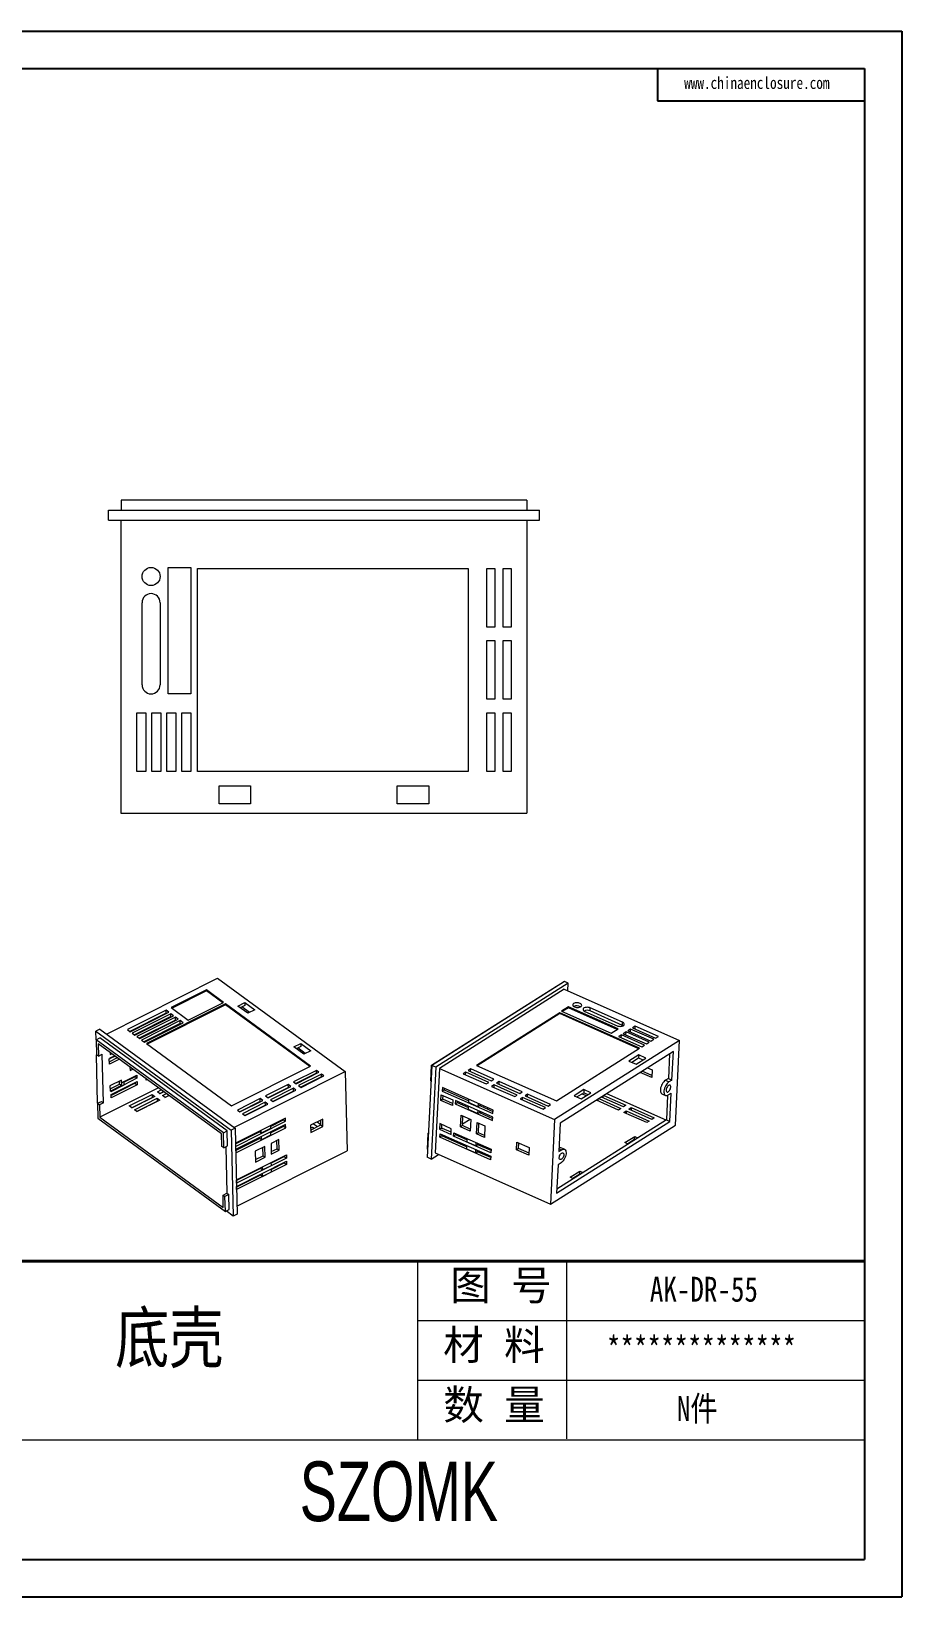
# Model space of a CAD drawing. Header units: inches. Extents: x 2660 to 3915, y 535 to 897.
# Drawn here: x 2957.3 to 3150.2, y 550.1 to 896.9 of the extents above; entities that cross this region are included whole.
import ezdxf

# ---------------------------------------------------------------- set-up
doc = ezdxf.new("R2010")
doc.units = ezdxf.units.IN
doc.layers.add('文字', color=81, linetype='Continuous')
doc.layers.add('粗实线', color=7, linetype='Continuous', lineweight=30)
doc.layers.add('细实线', color=3, linetype='Continuous', lineweight=9)
doc.styles.get("Standard").update_dxf_attribs({"font": 'txt', "bigfont": 'gbcbig.shx'})
doc.styles.add('宋体', font='', dxfattribs={"width": 0.8, "height": 3.5})
doc.styles.add('长仿宋', font='', dxfattribs={"width": 0.7, "height": 4})
doc.styles.get('宋体').set_extended_font_data('SimSun')
doc.styles.get('长仿宋').set_extended_font_data('SimSun')

msp = doc.modelspace()

# ---------------------------------------------------------------- linework, layer by layer
for p, q in [((2659.724, 896.857), (3150.202, 896.857)), ((3150.202, 896.857), (3150.202, 550.055)), ((2672.416, 888.6), (3141.945, 888.6)), ((3096.071, 888.6), (3096.071, 881.432)), ((3141.945, 888.6), (3141.945, 558.312)), ((3096.071, 881.432), (3141.945, 881.432)), ((2672.416, 558.312), (3141.945, 558.312)), ((2659.724, 550.055), (3150.202, 550.055))]:
    msp.add_line(p, q)
at = {"color": 7, "linetype": 'Continuous', "lineweight": 15}
for p, q in [((2974.38, 788.573), (2974.38, 790.773)), ((2974.38, 790.773), (3069.88, 790.773)), ((2977.18, 792.973), (2977.18, 790.773)), ((3067.08, 792.973), (2977.18, 792.973)), ((3067.08, 792.973), (3067.08, 790.773)), ((3069.88, 788.573), (3069.88, 790.773)), ((2974.38, 788.573), (3069.88, 788.573)), ((2977.13, 788.573), (2977.13, 723.673)), ((3067.13, 788.573), (3067.13, 723.673)), ((2987.63, 750.073), (2987.63, 778.073)), ((2987.63, 778.073), (2992.63, 778.073)), ((2992.63, 778.073), (2992.63, 750.073)), ((2994.13, 732.873), (2994.13, 777.873)), ((2994.13, 777.873), (3054.13, 777.873)), ((3054.13, 777.873), (3054.13, 732.873)), ((3058.23, 764.873), (3058.23, 777.873)), ((3058.23, 777.873), (3060.03, 777.873)), ((3060.03, 777.873), (3060.03, 764.873)), ((3061.83, 764.873), (3061.83, 777.873)), ((3061.83, 777.873), (3063.63, 777.873)), ((3063.63, 777.873), (3063.63, 764.873)), ((2981.83, 752.073), (2981.83, 770.273)), ((2985.83, 770.273), (2985.83, 752.073)), ((3060.03, 764.873), (3058.23, 764.873)), ((3063.63, 764.873), (3061.83, 764.873)), ((3058.23, 761.873), (3060.03, 761.873)), ((3058.23, 748.873), (3058.23, 761.873)), ((3060.03, 761.873), (3060.03, 748.873)), ((3061.83, 761.873), (3063.63, 761.873)), ((3061.83, 748.873), (3061.83, 761.873)), ((3063.63, 761.873), (3063.63, 748.873)), ((2992.63, 750.073), (2987.63, 750.073)), ((2980.63, 745.873), (2982.63, 745.873)), ((2980.63, 732.873), (2980.63, 745.873)), ((2982.63, 745.873), (2982.63, 732.873)), ((2983.96, 745.873), (2985.96, 745.873)), ((2983.96, 732.873), (2983.96, 745.873)), ((2985.96, 745.873), (2985.96, 732.873)), ((2987.29, 732.873), (2987.29, 745.873)), ((2987.29, 745.873), (2989.29, 745.873)), ((2989.29, 745.873), (2989.29, 732.873)), ((2990.63, 732.873), (2990.63, 745.873)), ((2990.63, 745.873), (2992.63, 745.873)), ((2992.63, 745.873), (2992.63, 732.873)), ((3060.03, 748.873), (3058.23, 748.873)), ((3058.23, 732.873), (3058.23, 745.873)), ((3058.23, 745.873), (3060.03, 745.873)), ((3060.03, 745.873), (3060.03, 732.873)), ((3063.63, 748.873), (3061.83, 748.873)), ((3061.83, 745.873), (3063.63, 745.873)), ((3061.83, 732.873), (3061.83, 745.873)), ((3063.63, 745.873), (3063.63, 732.873)), ((2982.63, 732.873), (2980.63, 732.873)), ((2985.96, 732.873), (2983.96, 732.873)), ((2989.29, 732.873), (2987.29, 732.873)), ((2992.63, 732.873), (2990.63, 732.873)), ((3054.13, 732.873), (2994.13, 732.873)), ((3060.03, 732.873), (3058.23, 732.873)), ((3063.63, 732.873), (3061.83, 732.873)), ((2998.88, 729.673), (3005.88, 729.673)), ((2998.88, 725.673), (2998.88, 729.673)), ((3005.88, 729.673), (3005.88, 725.673)), ((3038.38, 729.673), (3045.38, 729.673)), ((3038.38, 725.673), (3038.38, 729.673)), ((3045.38, 729.673), (3045.38, 725.673)), ((3005.88, 725.673), (2998.88, 725.673)), ((3045.38, 725.673), (3038.38, 725.673)), ((2977.13, 723.673), (3067.13, 723.673)), ((2973.92, 674.695), (2998.561, 687.073)), ((2998.561, 687.073), (3026.823, 666.411)), ((2996.082, 684.472), (2988.302, 680.564)), ((2996.087, 684.273), (2988.466, 680.445)), ((2999.85, 681.717), (2996.082, 684.472)), ((2996.087, 684.273), (2996.082, 684.472)), ((2999.691, 681.638), (2996.087, 684.273)), ((3046.004, 667.801), (3073.664, 685.289)), ((3075.435, 686.344), (3046.053, 667.767)), ((3076.301, 685.959), (3046.919, 667.382)), ((3075.415, 684.615), (3047.725, 667.107)), ((3073.664, 685.289), (3073.724, 685.262)), ((3075.415, 684.615), (3100.958, 673.265)), ((3076.301, 685.959), (3075.435, 686.344)), ((3076.217, 684.258), (3076.301, 685.959)), ((2987.135, 679.978), (2978.578, 675.679)), ((3000.321, 681.373), (2982.817, 672.58)), ((3000.326, 681.173), (2982.981, 672.46)), ((2987.763, 679.519), (2987.135, 679.978)), ((2987.151, 679.34), (2987.135, 679.978)), ((2988.302, 680.564), (2992.071, 677.809)), ((2992.071, 677.809), (2999.85, 681.717)), ((3019.162, 667.598), (3000.321, 681.373)), ((3000.326, 681.173), (3000.321, 681.373)), ((3019.003, 667.518), (3000.326, 681.173)), ((3003.057, 680.908), (3004.613, 681.689)), ((3005.255, 679.301), (3003.057, 680.908)), ((3004.629, 681.051), (3003.581, 680.525)), ((3005.604, 679.476), (3003.93, 680.7)), ((3004.613, 681.689), (3006.811, 680.082)), ((3004.613, 681.689), (3004.629, 681.051)), ((3006.811, 680.082), (3005.255, 679.301)), ((3076.317, 680.736), (3074.779, 679.763)), ((3074.779, 679.763), (3085.799, 674.867)), ((3076.306, 680.523), (3074.97, 679.678)), ((3076.306, 680.523), (3076.317, 680.736)), ((3087.135, 675.711), (3076.306, 680.523)), ((3087.337, 675.839), (3076.317, 680.736)), ((3081.138, 679.818), (3081.171, 680.5)), ((3088.301, 676.635), (3081.138, 679.818)), ((3088.334, 677.317), (3081.171, 680.5)), ((2987.151, 679.34), (2979.102, 675.297)), ((2979.206, 675.22), (2987.763, 679.519)), ((2988.181, 679.214), (2979.624, 674.915)), ((2988.197, 678.575), (2980.148, 674.532)), ((2980.252, 674.456), (2988.809, 678.755)), ((2989.227, 678.449), (2980.669, 674.15)), ((2989.242, 677.811), (2981.193, 673.768)), ((2981.297, 673.691), (2989.855, 677.99)), ((2990.276, 677.682), (2981.718, 673.384)), ((2990.291, 677.044), (2982.242, 673.001)), ((2982.346, 672.925), (2990.904, 677.223)), ((2987.255, 679.264), (2987.151, 679.34)), ((2988.809, 678.755), (2988.181, 679.214)), ((2988.197, 678.575), (2988.181, 679.214)), ((2988.301, 678.499), (2988.197, 678.575)), ((2989.855, 677.99), (2989.227, 678.449)), ((2989.242, 677.811), (2989.227, 678.449)), ((2989.347, 677.735), (2989.242, 677.811)), ((2990.904, 677.223), (2990.276, 677.682)), ((2990.291, 677.044), (2990.276, 677.682)), ((2990.395, 676.968), (2990.291, 677.044)), ((3074.396, 679.437), (3055.936, 667.765)), ((3074.385, 679.223), (3056.128, 667.68)), ((3074.385, 679.223), (3074.396, 679.437)), ((3091.904, 671.439), (3074.385, 679.223)), ((3092.106, 671.567), (3074.396, 679.437)), ((3079.941, 679.722), (3087.104, 676.539)), ((3088.301, 676.635), (3088.334, 677.317)), ((3088.457, 676.55), (3088.301, 676.635)), ((3091.144, 676.466), (3090.528, 676.077)), ((3091.112, 675.818), (3091.144, 676.466)), ((3096.26, 674.193), (3091.144, 676.466)), ((2972.435, 675.782), (2971.579, 675.352)), ((2971.626, 673.443), (2971.579, 675.352)), ((2971.579, 675.352), (3001.568, 653.427)), ((2971.623, 673.441), (2972.479, 673.871)), ((2971.623, 673.441), (2971.705, 670.131)), ((2999.854, 652.802), (2971.623, 673.441)), ((2972.435, 675.782), (3002.424, 653.857)), ((3000.709, 653.232), (2972.479, 673.871)), ((2978.578, 675.679), (2979.206, 675.22)), ((2979.624, 674.915), (2980.252, 674.456)), ((2980.669, 674.15), (2981.297, 673.691)), ((2981.718, 673.384), (2982.346, 672.925)), ((2982.505, 674.426), (2982.508, 674.299)), ((2982.536, 673.149), (2982.54, 673.022)), ((2985.521, 674.519), (2985.416, 674.595)), ((2985.615, 675.86), (2985.511, 675.936)), ((2985.814, 675.96), (2985.811, 676.087)), ((2985.846, 674.682), (2985.843, 674.809)), ((3100.958, 673.265), (3073.268, 655.758)), ((3085.799, 674.867), (3087.337, 675.839)), ((3088.067, 674.521), (3087.452, 674.132)), ((3087.452, 674.132), (3092.568, 671.859)), ((3088.035, 673.873), (3088.067, 674.521)), ((3093.183, 672.248), (3088.067, 674.521)), ((3089.095, 675.171), (3088.479, 674.782)), ((3088.479, 674.782), (3093.596, 672.508)), ((3089.062, 674.523), (3089.095, 675.171)), ((3094.211, 672.897), (3089.095, 675.171)), ((3090.119, 675.819), (3089.504, 675.43)), ((3089.504, 675.43), (3094.62, 673.156)), ((3090.087, 675.17), (3090.119, 675.819)), ((3095.235, 673.545), (3090.119, 675.819)), ((3090.528, 676.077), (3095.645, 673.804)), ((3093.596, 672.508), (3094.211, 672.897)), ((3094.62, 673.156), (3095.235, 673.545)), ((3095.645, 673.804), (3096.26, 674.193)), ((3100.03, 654.516), (3100.958, 673.265)), ((2972.144, 669.809), (2971.705, 670.131)), ((2971.972, 659.362), (2971.708, 670.128)), ((2999.428, 652.565), (2972.077, 672.561)), ((2972.077, 672.561), (2972.144, 669.809)), ((2972.144, 669.809), (2973, 670.239)), ((2973.265, 659.469), (2973, 670.239)), ((2976.336, 669.448), (2974.577, 668.564)), ((2974.723, 670.627), (2974.735, 670.141)), ((2974.735, 670.141), (2975.121, 670.335)), ((2974.753, 669.423), (2975.711, 669.905)), ((2974.753, 669.423), (2974.756, 669.304)), ((2974.768, 669.412), (2974.753, 669.423)), ((2974.768, 669.412), (2975.726, 669.893)), ((2974.771, 669.292), (2974.768, 669.412)), ((2975.825, 669.821), (2974.771, 669.292)), ((2982.817, 672.58), (3001.658, 658.805)), ((3015.461, 671.839), (3017.017, 672.621)), ((3017.659, 670.232), (3015.461, 671.839)), ((3017.032, 671.983), (3015.985, 671.456)), ((3018.008, 670.408), (3016.334, 671.632)), ((3017.017, 672.621), (3019.215, 671.014)), ((3017.017, 672.621), (3017.032, 671.983)), ((3019.215, 671.014), (3017.659, 670.232)), ((3073.647, 659.895), (3092.106, 671.567)), ((3099.585, 670.828), (3074.48, 654.955)), ((3091.905, 670.083), (3089.751, 668.721)), ((3090.364, 668.449), (3091.871, 669.401)), ((3091.325, 668.022), (3093.479, 669.384)), ((3091.905, 670.083), (3091.871, 669.401)), ((3091.871, 669.401), (3092.832, 668.974)), ((3093.479, 669.384), (3091.905, 670.083)), ((3092.568, 671.859), (3093.183, 672.248)), ((3098.755, 670.303), (3098.486, 664.872)), ((3099.273, 664.522), (3099.585, 670.828)), ((2974.561, 669.206), (2974.756, 669.304)), ((2974.59, 668.009), (2974.561, 669.206)), ((2976.791, 669.115), (2974.59, 668.009)), ((2974.771, 669.292), (2974.756, 669.304)), ((2979.134, 667.402), (2979.152, 666.666)), ((2979.138, 667.221), (2979.282, 667.293)), ((2979.152, 666.666), (2979.737, 666.961)), ((3001.658, 658.805), (3019.162, 667.598)), ((3002.182, 654.033), (3026.823, 666.411)), ((3020.45, 666.657), (3015.393, 664.117)), ((3020.465, 666.019), (3015.917, 663.734)), ((3015.958, 663.703), (3021.015, 666.244)), ((3021.015, 666.244), (3020.45, 666.657)), ((3020.465, 666.019), (3020.45, 666.657)), ((3020.507, 665.988), (3020.465, 666.019)), ((3026.823, 666.411), (3027.254, 648.86)), ((3046.053, 667.767), (3045.046, 647.398)), ((3045.83, 664.265), (3046.004, 667.801)), ((3046.919, 667.382), (3045.912, 647.014)), ((3046.004, 667.801), (3046.065, 667.774)), ((3046.919, 667.382), (3046.053, 667.767)), ((3047.725, 667.107), (3046.798, 648.358)), ((3047.725, 667.107), (3073.268, 655.758)), ((3053.567, 666.267), (3053.013, 665.917)), ((3053.013, 665.917), (3058.129, 663.644)), ((3053.538, 665.684), (3053.567, 666.267)), ((3058.683, 663.994), (3053.567, 666.267)), ((3054.674, 666.967), (3054.121, 666.617)), ((3054.121, 666.617), (3059.237, 664.344)), ((3054.646, 666.384), (3054.674, 666.967)), ((3059.791, 664.694), (3054.674, 666.967)), ((3055.936, 667.765), (3073.647, 659.895)), ((3089.751, 668.721), (3091.325, 668.022)), ((3094.811, 665.064), (3092.261, 666.197)), ((3094.834, 665.534), (3092.707, 666.479)), ((3093.879, 667.22), (3094.895, 666.769)), ((3094.895, 666.769), (3094.811, 665.064)), ((2985.434, 662.796), (2972.477, 656.287)), ((2977.236, 664.493), (2974.708, 663.223)), ((2974.708, 663.223), (2974.737, 662.026)), ((2974.724, 662.581), (2976.81, 663.629)), ((2977.281, 663.285), (2974.948, 662.112)), ((2974.951, 661.993), (2977.868, 663.458)), ((2974.953, 661.286), (2980.709, 664.178)), ((2980.317, 663.816), (2974.957, 661.123)), ((2980.727, 663.46), (2974.97, 660.568)), ((2976.81, 663.629), (2976.795, 664.271)), ((2977.281, 663.285), (2976.81, 663.629)), ((2977.251, 663.894), (2977.236, 664.493)), ((2977.251, 663.894), (2977.835, 664.187)), ((2977.267, 663.883), (2977.251, 663.894)), ((2977.85, 664.176), (2977.267, 663.883)), ((2977.267, 663.883), (2977.281, 663.285)), ((2977.835, 664.187), (2980.674, 665.614)), ((2977.85, 664.176), (2977.835, 664.187)), ((2977.868, 663.458), (2977.85, 664.176)), ((2980.282, 665.252), (2977.854, 664.032)), ((2980.692, 664.896), (2977.867, 663.477)), ((2980.278, 665.415), (2980.283, 665.194)), ((2980.692, 664.896), (2980.283, 665.194)), ((2980.313, 663.979), (2980.319, 663.758)), ((2980.319, 663.758), (2980.727, 663.46)), ((2980.674, 665.614), (2980.692, 664.896)), ((2980.709, 664.178), (2980.727, 663.46)), ((2982.75, 664.476), (2982.742, 664.764)), ((2982.979, 664.591), (2982.75, 664.476)), ((3014.226, 663.53), (3009.169, 660.99)), ((3014.242, 662.892), (3009.693, 660.607)), ((3009.735, 660.577), (3014.791, 663.117)), ((3015.357, 662.704), (3010.3, 660.164)), ((3014.791, 663.117), (3014.226, 663.53)), ((3014.242, 662.892), (3014.226, 663.53)), ((3014.283, 662.862), (3014.242, 662.892)), ((3015.922, 662.291), (3015.357, 662.704)), ((3015.372, 662.066), (3015.357, 662.704)), ((3015.393, 664.117), (3015.958, 663.703)), ((3021.58, 665.83), (3016.523, 663.29)), ((3016.523, 663.29), (3017.089, 662.877)), ((3021.596, 665.192), (3017.047, 662.907)), ((3017.089, 662.877), (3022.145, 665.417)), ((3022.145, 665.417), (3021.58, 665.83)), ((3021.596, 665.192), (3021.58, 665.83)), ((3021.637, 665.162), (3021.596, 665.192)), ((3045.83, 664.265), (3045.879, 664.243)), ((3048.399, 662.845), (3048.361, 662.078)), ((3059.616, 657.861), (3048.399, 662.845)), ((3048.822, 662.657), (3048.807, 662.36)), ((3058.129, 663.644), (3058.683, 663.994)), ((3059.237, 664.344), (3059.791, 664.694)), ((3059.864, 663.469), (3059.31, 663.119)), ((3059.31, 663.119), (3064.427, 660.845)), ((3059.835, 662.886), (3059.864, 663.469)), ((3064.98, 661.196), (3059.864, 663.469)), ((3060.972, 664.169), (3060.418, 663.819)), ((3060.418, 663.819), (3065.534, 661.546)), ((3060.943, 663.586), (3060.972, 664.169)), ((3066.088, 661.896), (3060.972, 664.169)), ((3079.752, 662.399), (3077.598, 661.038)), ((3079.752, 662.399), (3079.718, 661.718)), ((3081.326, 661.7), (3079.752, 662.399)), ((3098.486, 664.872), (3097.825, 664.453)), ((3097.825, 664.453), (3098.612, 664.104)), ((3098.486, 664.872), (3099.273, 664.522)), ((3099.273, 664.522), (3098.612, 664.104)), ((2971.969, 659.36), (2972.825, 659.79)), ((2971.969, 659.36), (2972.051, 656.05)), ((2971.969, 659.36), (2972.409, 659.039)), ((2973.265, 659.469), (2972.409, 659.039)), ((2972.409, 659.039), (2972.477, 656.287)), ((2972.825, 659.79), (2973.265, 659.469)), ((2974.737, 662.026), (2974.932, 662.124)), ((2974.935, 662.004), (2974.932, 662.124)), ((2974.932, 662.124), (2974.948, 662.112)), ((2974.951, 661.993), (2974.935, 662.004)), ((2974.948, 662.112), (2974.951, 661.993)), ((2974.97, 660.568), (2974.953, 661.286)), ((2978.994, 658.767), (2984.05, 661.307)), ((2979.517, 658.384), (2984.066, 660.668)), ((2984.615, 660.893), (2979.559, 658.353)), ((2980.124, 657.94), (2985.181, 660.48)), ((2980.648, 657.557), (2985.196, 659.842)), ((2985.746, 660.067), (2980.689, 657.527)), ((2984.05, 661.307), (2984.615, 660.893)), ((2984.05, 661.307), (2984.066, 660.668)), ((2984.066, 660.668), (2984.107, 660.638)), ((2985.181, 660.48), (2985.746, 660.067)), ((2985.181, 660.48), (2985.196, 659.842)), ((2985.196, 659.842), (2985.238, 659.812)), ((2985.217, 661.893), (2986.078, 662.325)), ((2985.782, 661.48), (2985.217, 661.893)), ((2985.741, 661.51), (2986.602, 661.942)), ((2986.643, 661.912), (2985.782, 661.48)), ((2986.348, 661.066), (2987.208, 661.499)), ((2986.913, 660.653), (2986.348, 661.066)), ((2986.871, 660.683), (2987.732, 661.116)), ((2987.773, 661.085), (2986.913, 660.653)), ((3008.003, 660.404), (3002.946, 657.864)), ((3008.018, 659.766), (3003.47, 657.481)), ((3003.511, 657.451), (3008.568, 659.991)), ((3009.133, 659.578), (3004.076, 657.038)), ((3009.149, 658.939), (3004.6, 656.655)), ((3004.642, 656.624), (3009.698, 659.164)), ((3008.568, 659.991), (3008.003, 660.404)), ((3008.018, 659.766), (3008.003, 660.404)), ((3008.06, 659.736), (3008.018, 659.766)), ((3009.698, 659.164), (3009.133, 659.578)), ((3009.149, 658.939), (3009.133, 659.578)), ((3009.19, 658.909), (3009.149, 658.939)), ((3009.169, 660.99), (3009.735, 660.577)), ((3010.3, 660.164), (3010.865, 659.751)), ((3010.308, 660.916), (3010.35, 660.886)), ((3015.372, 662.066), (3010.824, 659.781)), ((3010.865, 659.751), (3015.922, 662.291)), ((3011.007, 661.267), (3011.048, 661.237)), ((3011.439, 660.09), (3011.48, 660.06)), ((3011.826, 661.628), (3011.785, 661.658)), ((3012.137, 660.441), (3012.179, 660.411)), ((3012.957, 660.801), (3012.915, 660.832)), ((3015.414, 662.035), (3015.372, 662.066)), ((3048.057, 659.992), (3048.12, 661.271)), ((3048.503, 660.274), (3048.057, 659.992)), ((3050.615, 658.856), (3048.057, 659.992)), ((3048.12, 661.271), (3050.678, 660.134)), ((3048.807, 662.36), (3048.361, 662.078)), ((3048.361, 662.078), (3059.578, 657.094)), ((3048.503, 660.274), (3048.543, 661.083)), ((3050.638, 659.326), (3048.503, 660.274)), ((3048.807, 662.36), (3054.253, 659.94)), ((3050.678, 660.134), (3050.615, 658.856)), ((3051.275, 659.999), (3051.237, 659.232)), ((3051.237, 659.232), (3051.683, 659.514)), ((3051.237, 659.232), (3059.502, 655.56)), ((3059.54, 656.327), (3051.275, 659.999)), ((3051.699, 659.524), (3051.683, 659.514)), ((3051.683, 659.514), (3054.177, 658.406)), ((3051.712, 659.805), (3051.699, 659.524)), ((3054.232, 659.519), (3054.268, 660.237)), ((3056.279, 658.61), (3054.232, 659.519)), ((3056.314, 659.328), (3056.279, 658.61)), ((3056.693, 659.159), (3056.679, 658.862)), ((3064.427, 660.845), (3064.98, 661.196)), ((3065.534, 661.546), (3066.088, 661.896)), ((3066.161, 660.671), (3065.607, 660.321)), ((3065.607, 660.321), (3070.724, 658.047)), ((3066.132, 660.088), (3066.161, 660.671)), ((3071.278, 658.397), (3066.161, 660.671)), ((3067.269, 661.371), (3066.715, 661.021)), ((3066.715, 661.021), (3071.831, 658.748)), ((3067.24, 660.788), (3067.269, 661.371)), ((3072.385, 659.098), (3067.269, 661.371)), ((3071.831, 658.748), (3072.385, 659.098)), ((3077.598, 661.038), (3079.172, 660.338)), ((3078.212, 660.765), (3079.718, 661.718)), ((3079.172, 660.338), (3081.326, 661.7)), ((3080.282, 661.04), (3079.321, 661.467)), ((3079.718, 661.718), (3080.679, 661.291)), ((3087.408, 657.873), (3082.526, 660.042)), ((3082.832, 660.236), (3082.816, 659.913)), ((3083.08, 660.393), (3087.962, 658.223)), ((3088.515, 658.573), (3083.633, 660.743)), ((3083.94, 660.937), (3083.924, 660.614)), ((3084.187, 661.093), (3089.069, 658.924)), ((3097.987, 655.64), (3084.818, 661.492)), ((3097.063, 661.451), (3097.85, 661.101)), ((3098.301, 661.118), (3098.031, 655.668)), ((3098.469, 661.206), (3099.13, 661.624)), ((3098.818, 655.318), (3099.13, 661.624)), ((2972.051, 656.05), (3000.281, 635.41)), ((2972.477, 656.287), (2999.828, 636.29)), ((2979.559, 658.353), (2978.994, 658.767)), ((2980.689, 657.527), (2980.124, 657.94)), ((3013.609, 656.099), (3002.524, 650.53)), ((3002.946, 657.864), (3003.511, 657.451)), ((3004.076, 657.038), (3004.642, 656.624)), ((3010.261, 654.252), (3013.172, 655.714)), ((3013.172, 655.714), (3013.168, 655.877)), ((3013.172, 655.714), (3013.627, 655.381)), ((3013.627, 655.381), (3013.609, 656.099)), ((3021.884, 655.854), (3019.162, 654.486)), ((3021.468, 654.591), (3021.443, 655.632)), ((3021.924, 654.259), (3021.884, 655.854)), ((3052.393, 654.146), (3052.52, 656.703)), ((3052.52, 656.703), (3054.684, 655.741)), ((3052.839, 654.428), (3052.943, 656.515)), ((3054.565, 655.794), (3052.853, 654.712)), ((3054.156, 657.985), (3054.192, 658.703)), ((3056.203, 657.076), (3054.156, 657.985)), ((3054.684, 655.741), (3054.558, 653.184)), ((3056.238, 657.794), (3056.203, 657.076)), ((3056.203, 657.076), (3056.603, 657.328)), ((3056.679, 658.862), (3056.279, 658.61)), ((3056.618, 657.625), (3056.603, 657.328)), ((3056.603, 657.328), (3059.525, 656.03)), ((3056.679, 658.862), (3059.601, 657.564)), ((3057.113, 657.405), (3056.831, 657.227)), ((3058.569, 658.326), (3058.287, 658.148)), ((3059.502, 655.56), (3059.54, 656.327)), ((3059.578, 657.094), (3059.616, 657.861)), ((3070.724, 658.047), (3071.278, 658.397)), ((3073.268, 655.758), (3072.34, 637.008)), ((3098.031, 655.668), (3073.756, 640.319)), ((3087.962, 658.223), (3087.408, 657.873)), ((3089.069, 658.924), (3088.515, 658.573)), ((3088.589, 657.349), (3089.142, 657.699)), ((3093.705, 655.075), (3088.589, 657.349)), ((3089.142, 657.699), (3089.114, 657.115)), ((3089.142, 657.699), (3094.259, 655.425)), ((3089.696, 658.049), (3090.25, 658.399)), ((3094.813, 655.775), (3089.696, 658.049)), ((3090.25, 658.399), (3090.221, 657.816)), ((3090.25, 658.399), (3095.366, 656.125)), ((3095.366, 656.125), (3094.813, 655.775)), ((3098.031, 655.668), (3098.818, 655.318)), ((2999.495, 649.813), (2999.428, 652.565)), ((2999.854, 652.802), (3000.709, 653.232)), ((2999.935, 649.491), (2999.854, 652.802)), ((3000.791, 649.921), (3000.709, 653.232)), ((3002.424, 653.857), (3001.568, 653.427)), ((3001.568, 653.427), (3002.036, 634.36)), ((3002.424, 653.857), (3002.892, 634.79)), ((3002.528, 650.367), (3007.843, 653.037)), ((3002.541, 649.812), (3013.627, 655.381)), ((3013.645, 654.663), (3002.559, 649.094)), ((3002.577, 648.376), (3013.662, 653.945)), ((3007.843, 653.037), (3007.839, 653.2)), ((3008.251, 652.738), (3007.843, 653.037)), ((3008.251, 652.738), (3008.235, 653.399)), ((3010.274, 653.754), (3008.251, 652.738)), ((3010.309, 652.318), (3008.286, 651.302)), ((3010.257, 654.415), (3010.274, 653.754)), ((3010.293, 652.979), (3010.309, 652.318)), ((3010.297, 652.816), (3013.207, 654.278)), ((3013.207, 654.278), (3013.203, 654.441)), ((3013.207, 654.278), (3013.662, 653.945)), ((3013.662, 653.945), (3013.645, 654.663)), ((3019.162, 654.486), (3019.201, 652.891)), ((3019.177, 653.873), (3019.631, 654.101)), ((3019.187, 653.446), (3021.468, 654.591)), ((3019.201, 652.891), (3021.924, 654.259)), ((3019.631, 654.101), (3019.981, 653.844)), ((3019.826, 654.82), (3020.68, 654.195)), ((3021.458, 654.586), (3020.604, 655.211)), ((3021.468, 654.591), (3021.924, 654.259)), ((3045.086, 649.223), (3045.261, 652.76)), ((3045.313, 652.792), (3045.261, 652.76)), ((3045.31, 652.738), (3045.261, 652.76)), ((3047.804, 654.879), (3047.741, 653.601)), ((3048.187, 653.883), (3047.741, 653.601)), ((3047.741, 653.601), (3050.299, 652.464)), ((3050.362, 653.742), (3047.804, 654.879)), ((3047.855, 651.851), (3047.893, 652.618)), ((3048.301, 652.133), (3047.855, 651.851)), ((3047.893, 652.618), (3059.11, 647.634)), ((3048.227, 654.691), (3048.187, 653.883)), ((3048.187, 653.883), (3048.384, 653.795)), ((3048.301, 652.133), (3048.316, 652.43)), ((3053.747, 649.713), (3048.301, 652.133)), ((3048.399, 653.805), (3048.384, 653.795)), ((3050.323, 652.95), (3048.399, 653.805)), ((3048.862, 652.188), (3048.58, 652.01)), ((3050.331, 653.117), (3050.172, 653.017)), ((3050.299, 652.464), (3050.362, 653.742)), ((3050.883, 652.074), (3050.921, 652.841)), ((3051.329, 652.356), (3050.883, 652.074)), ((3059.148, 648.401), (3050.883, 652.074)), ((3050.921, 652.841), (3059.186, 649.168)), ((3051.345, 652.365), (3051.329, 652.356)), ((3053.823, 651.248), (3051.329, 652.356)), ((3051.345, 652.365), (3051.358, 652.646)), ((3052.839, 654.428), (3052.393, 654.146)), ((3054.558, 653.184), (3052.393, 654.146)), ((3054.581, 653.654), (3052.839, 654.428)), ((3055.935, 652.572), (3056.062, 655.129)), ((3056.382, 652.854), (3055.935, 652.572)), ((3057.706, 651.785), (3055.935, 652.572)), ((3056.062, 655.129), (3057.833, 654.342)), ((3056.382, 652.854), (3056.485, 654.941)), ((3057.73, 652.255), (3056.382, 652.854)), ((3057.833, 654.342), (3057.706, 651.785)), ((3072.34, 637.008), (3100.03, 654.516)), ((3073.713, 639.445), (3098.818, 655.318)), ((3074.48, 654.955), (3074.168, 648.649)), ((3088.857, 650.654), (3091.011, 652.016)), ((3090.977, 651.334), (3091.011, 652.016)), ((3091.011, 652.016), (3091.742, 651.691)), ((3094.259, 655.425), (3093.705, 655.075)), ((2999.935, 649.491), (2999.495, 649.813)), ((2999.935, 649.491), (3000.791, 649.921)), ((3000.364, 649.707), (3000.616, 639.472)), ((3002.524, 650.53), (3002.541, 649.812)), ((3002.559, 649.094), (3002.577, 648.376)), ((3002.563, 648.931), (3007.878, 651.601)), ((3002.848, 636.6), (3027.254, 648.86)), ((3009.039, 649.805), (3006.899, 648.73)), ((3006.899, 648.73), (3006.958, 646.337)), ((3007.878, 651.601), (3007.874, 651.764)), ((3008.286, 651.302), (3007.878, 651.601)), ((3008.286, 651.302), (3008.27, 651.963)), ((3008.642, 647.745), (3008.597, 649.583)), ((3009.098, 647.412), (3009.039, 649.805)), ((3012.15, 651.368), (3010.4, 650.489)), ((3010.4, 650.489), (3010.459, 648.096)), ((3010.445, 648.65), (3011.754, 649.308)), ((3010.459, 648.096), (3012.209, 648.975)), ((3011.754, 649.308), (3011.709, 651.146)), ((3011.754, 649.308), (3012.209, 648.975)), ((3012.209, 648.975), (3012.15, 651.368)), ((3045.086, 649.223), (3045.135, 649.201)), ((3059.072, 646.867), (3047.855, 651.851)), ((3053.762, 650.011), (3053.726, 649.292)), ((3053.726, 649.292), (3055.773, 648.383)), ((3053.838, 651.545), (3053.802, 650.826)), ((3053.802, 650.826), (3055.849, 649.917)), ((3055.773, 648.383), (3055.808, 649.101)), ((3055.773, 648.383), (3056.173, 648.636)), ((3055.849, 649.917), (3055.884, 650.635)), ((3056.249, 650.17), (3055.849, 649.917)), ((3056.173, 648.636), (3056.188, 648.933)), ((3059.095, 647.337), (3056.173, 648.636)), ((3056.187, 648.911), (3059.109, 647.612)), ((3056.249, 650.17), (3056.263, 650.467)), ((3059.171, 648.871), (3056.249, 650.17)), ((3059.186, 649.168), (3059.148, 648.401)), ((3064.812, 649.063), (3064.896, 650.768)), ((3065.258, 649.345), (3064.812, 649.063)), ((3067.567, 647.839), (3064.812, 649.063)), ((3064.896, 650.768), (3067.651, 649.544)), ((3065.258, 649.345), (3065.319, 650.58)), ((3067.59, 648.309), (3065.258, 649.345)), ((3067.651, 649.544), (3067.567, 647.839)), ((3074.168, 648.649), (3074.829, 649.067)), ((3075.448, 649.172), (3074.661, 649.521)), ((3089.588, 650.329), (3088.857, 650.654)), ((3090.977, 651.334), (3089.471, 650.381)), ((3091.095, 651.282), (3090.977, 651.334)), ((3002.724, 642.393), (3013.809, 647.961)), ((3013.827, 647.243), (3002.741, 641.675)), ((3002.759, 640.957), (3013.845, 646.525)), ((3013.862, 645.807), (3002.777, 640.239)), ((3006.945, 646.892), (3008.642, 647.745)), ((3006.958, 646.337), (3009.098, 647.412)), ((3008.039, 645.063), (3008.043, 644.899)), ((3008.435, 645.262), (3008.451, 644.601)), ((3008.451, 644.601), (3010.474, 645.617)), ((3008.642, 647.745), (3009.098, 647.412)), ((3010.474, 645.617), (3010.457, 646.278)), ((3013.372, 647.576), (3010.461, 646.114)), ((3013.407, 646.14), (3010.497, 644.678)), ((3013.368, 647.739), (3013.372, 647.576)), ((3013.372, 647.576), (3013.827, 647.243)), ((3013.403, 646.303), (3013.407, 646.14)), ((3013.407, 646.14), (3013.862, 645.807)), ((3013.809, 647.961), (3013.827, 647.243)), ((3013.845, 646.525), (3013.862, 645.807)), ((3045.912, 647.014), (3045.046, 647.398)), ((3045.912, 647.014), (3047.526, 648.035)), ((3046.798, 648.358), (3072.34, 637.008)), ((3059.11, 647.634), (3059.072, 646.867)), ((3074.025, 645.751), (3073.713, 639.445)), ((3074.686, 646.169), (3074.025, 645.751)), ((3002.741, 641.675), (3002.724, 642.393)), ((3008.043, 644.899), (3002.728, 642.229)), ((3008.078, 643.463), (3002.763, 640.793)), ((3008.451, 644.601), (3008.043, 644.899)), ((3008.074, 643.627), (3008.078, 643.463)), ((3008.486, 643.165), (3008.078, 643.463)), ((3008.47, 643.826), (3008.486, 643.165)), ((3008.486, 643.165), (3010.509, 644.181)), ((3010.509, 644.181), (3010.493, 644.842)), ((3076.704, 642.97), (3078.858, 644.332)), ((3077.435, 642.646), (3076.704, 642.97)), ((3078.824, 643.65), (3077.318, 642.698)), ((3078.824, 643.65), (3078.858, 644.332)), ((3078.942, 643.598), (3078.824, 643.65)), ((3078.858, 644.332), (3079.589, 644.007)), ((2999.76, 639.043), (3000.616, 639.472)), ((2999.76, 639.043), (3000.2, 638.721)), ((2999.828, 636.29), (2999.76, 639.043)), ((3001.055, 639.151), (3000.2, 638.721)), ((3000.281, 635.41), (3000.2, 638.721)), ((3000.616, 639.472), (3001.055, 639.151)), ((3001.137, 635.84), (3001.055, 639.151)), ((3002.777, 640.239), (3002.759, 640.957)), ((3000.281, 635.41), (3001.137, 635.84)), ((3002.036, 634.36), (3000.47, 635.505)), ((3002.892, 634.79), (3002.036, 634.36))]:
    msp.add_line(p, q, dxfattribs=at)
at = {"color": 8, "linetype": 'Continuous', "lineweight": 15}
msp.add_line((3074.202, 649.346), (3074.829, 649.067), dxfattribs=at)
at = {"color": 7, "linetype": 'Continuous', "lineweight": 15, "flags": 128}
for points in [[(3077.486, 681.475), (3077.365, 681.376), (3077.294, 681.263), (3077.275, 681.143), (3077.31, 681.022), (3077.396, 680.907), (3077.531, 680.803), (3077.705, 680.717), (3077.909, 680.652), (3078.134, 680.614), (3078.366, 680.602), (3078.593, 680.619), (3078.802, 680.664), (3078.984, 680.733), (3079.126, 680.823), (3079.223, 680.93), (3079.269, 681.047), (3079.261, 681.168), (3079.2, 681.287), (3079.088, 681.398), (3078.933, 681.493), (3078.743, 681.569), (3078.526, 681.621), (3078.297, 681.646), (3078.066, 681.643), (3077.846, 681.612), (3077.649, 681.555), (3077.486, 681.475)], [(3081.171, 680.5), (3080.965, 680.572), (3080.735, 680.618), (3080.495, 680.634), (3080.258, 680.62), (3080.038, 680.576), (3079.849, 680.505), (3079.7, 680.411), (3079.602, 680.3), (3079.559, 680.178), (3079.573, 680.052), (3079.645, 679.929), (3079.77, 679.817), (3079.941, 679.722)], [(3087.104, 676.539), (3087.31, 676.467), (3087.54, 676.421), (3087.78, 676.405), (3088.017, 676.419), (3088.237, 676.463), (3088.426, 676.534), (3088.574, 676.628), (3088.673, 676.739), (3088.716, 676.861), (3088.701, 676.987), (3088.63, 677.11), (3088.505, 677.222), (3088.334, 677.317)], [(3097.825, 664.453), (3097.631, 664.307), (3097.442, 664.117), (3097.263, 663.888), (3097.101, 663.63), (3096.962, 663.35), (3096.849, 663.058), (3096.767, 662.765), (3096.718, 662.48), (3096.705, 662.212), (3096.727, 661.972), (3096.785, 661.767), (3096.875, 661.604), (3096.996, 661.488), (3097.063, 661.451)], [(3098.612, 664.104), (3098.419, 663.958), (3098.229, 663.767), (3098.051, 663.539), (3097.889, 663.28), (3097.749, 663), (3097.636, 662.709), (3097.554, 662.415), (3097.505, 662.13), (3097.492, 661.863), (3097.515, 661.622), (3097.572, 661.417), (3097.662, 661.254), (3097.783, 661.139), (3097.929, 661.075), (3098.096, 661.065), (3098.278, 661.109), (3098.469, 661.206)], [(3097.987, 662.305), (3097.995, 662.134), (3098.037, 661.996), (3098.111, 661.902), (3098.21, 661.856), (3098.329, 661.864), (3098.459, 661.923), (3098.592, 662.03), (3098.718, 662.177), (3098.829, 662.356), (3098.916, 662.552), (3098.976, 662.754), (3099.002, 662.947), (3098.994, 663.118), (3098.951, 663.255), (3098.878, 663.35), (3098.778, 663.395), (3098.659, 663.388), (3098.529, 663.329), (3098.396, 663.222), (3098.27, 663.074), (3098.16, 662.896), (3098.072, 662.699), (3098.013, 662.498), (3097.987, 662.305)], [(3074.829, 649.067), (3075.02, 649.164), (3075.202, 649.208), (3075.369, 649.198), (3075.515, 649.134), (3075.636, 649.019), (3075.726, 648.856), (3075.784, 648.651), (3075.806, 648.41), (3075.793, 648.143), (3075.744, 647.858), (3075.662, 647.564), (3075.549, 647.273), (3075.41, 646.993), (3075.248, 646.735), (3075.069, 646.506), (3074.88, 646.316), (3074.686, 646.169)], [(3075.312, 647.968), (3075.285, 647.775), (3075.226, 647.574), (3075.138, 647.377), (3075.028, 647.199), (3074.902, 647.051), (3074.769, 646.944), (3074.639, 646.885), (3074.52, 646.878), (3074.42, 646.923), (3074.347, 647.018), (3074.305, 647.155), (3074.296, 647.326), (3074.323, 647.519), (3074.382, 647.721), (3074.47, 647.918), (3074.58, 648.096), (3074.706, 648.243), (3074.839, 648.35), (3074.969, 648.41), (3075.088, 648.417), (3075.187, 648.371), (3075.261, 648.277), (3075.303, 648.139), (3075.312, 647.968)]]:
    msp.add_lwpolyline(points, dxfattribs=at)
at = {"color": 7, "linetype": 'Continuous', "lineweight": 15}
msp.add_circle((2983.83, 776.073), 2, dxfattribs=at)
for centre, radius, start, end in [((2983.83, 770.273), 2, 0, 180), ((2983.83, 752.073), 2, 180, 0), ((3078.185, 679.339), 1.632, 59.57997, 114.7572), ((3080.472, 678.341), 1.62, 65.76091, 115.15414), ((3074.456, 648.975), 0.584, 69.42229, 114.88442)]:
    msp.add_arc(centre, radius, start, end, dxfattribs=at)
at = {"layer": '粗实线', "color": 7, "lineweight": 40}
msp.add_line((3141.945, 624.369), (2943.772, 624.369), dxfattribs=at)
at = {"layer": '细实线', "color": 7}
for p, q in [((3042.858, 624.369), (3042.858, 584.735)), ((3075.887, 624.369), (3075.887, 585.013)), ((3141.945, 611.158), (3042.858, 611.158)), ((3141.945, 597.946), (3042.858, 597.946)), ((3141.945, 584.735), (2844.685, 584.735))]:
    msp.add_line(p, q, dxfattribs=at)

# ---------------------------------------------------------------- texts
at = {"layer": '文字', "color": 0, "attachment_point": 1, "style": '宋体'}
for s, insert, char_height, width in [('www.chinaenclosure.com', (3101.981, 886.784), 2.69124, 47.28243), ('{\\H1.111x;AK-DR-55}', (3094.372, 620.918), 4.95432, 57.27751), ('底壳', (2975.842, 612.964), 11.0096, 140.75378), ('{\\H1.111x;**************}', (3084.842, 607.707), 4.95432, 57.27751), ('{\\H1.111x;N件}', (3100.365, 594.495), 4.95432, 57.27751)]:
    msp.add_mtext(s, dxfattribs=dict(at, insert=insert, char_height=char_height, width=width))
at = {"layer": '粗实线', "insert": (3016.757, 580.004), "char_height": 13.21152, "width": 148.15413, "attachment_point": 1, "style": '长仿宋'}
msp.add_mtext('{\\fSTXinwei|b0|i0|c134|p2;SZOMK}', dxfattribs=at)
at = {"layer": '细实线', "color": 7, "char_height": 6.60576, "attachment_point": 1}
for s, insert, width in [('{\\fSimSun|b0|i0|c134|p54;图 号}', (3050.122, 622.364), 33.0288), ('{\\fSimSun|b0|i0|c134|p54;材 料   }', (3048.556, 609.152), 33.0288), ('{\\fSimSun|b0|i0|c134|p54;数 量}', (3048.588, 595.876), 29.84566)]:
    msp.add_mtext(s, dxfattribs=dict(at, insert=insert, width=width))

doc.saveas('drawing.dxf')
